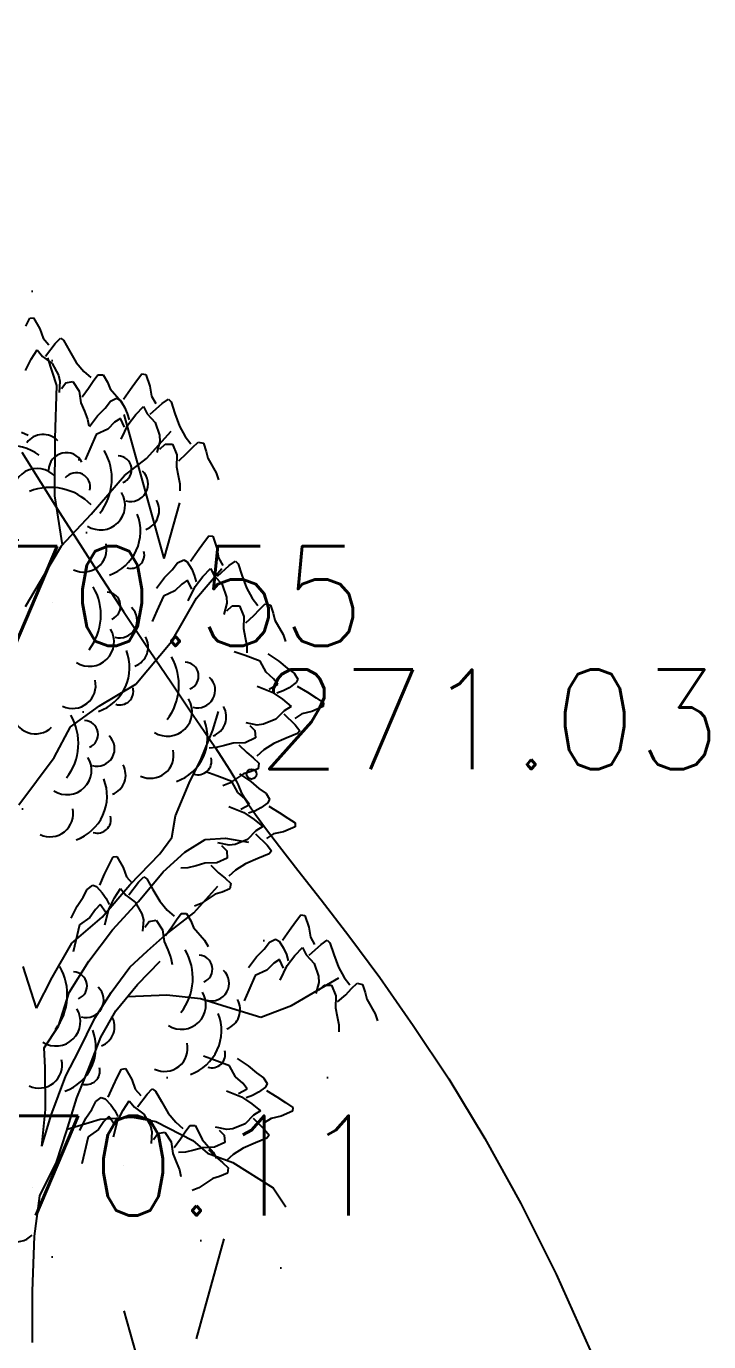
# Model space of a CAD drawing. Extents: x 524954 to 526204, y 9523489 to 9524010.
# Drawn here: x 525407.37 to 525414.22, y 9523589.64 to 9523602.85 of the extents above; entities that cross this region are included whole.
import ezdxf

# ---------------------------------------------------------------- set-up
doc = ezdxf.new("R2010")
doc.units = 0
doc.header["$PDMODE"] = 33
doc.header["$PDSIZE"] = 0.1
doc.linetypes.add('ACAD_ISO12W100', pattern=[21, 12, -3, 0, -3, 0, -3])
doc.linetypes.add('CACHE2', pattern=[4.7625, 3.175, -1.5875])
for name, color, linetype in [('Arbre', 34, 'ACAD_ISO12W100'), ('CN_01_00', 3, 'Continuous'), ('TopoAlt', 3, 'Continuous'), ('TOPOJIS', 7, 'Continuous'), ('Végétation_Plantation', 70, 'Continuous')]:
    doc.layers.add(name, color=color, linetype=linetype)
doc.styles.add('Simplex 1.0', font='Simplex.shx', dxfattribs={"width": 0.99, "height": 1})

# ---------------------------------------------------------------- blocks, each defined once
blk = doc.blocks.new('TCPOINT M')
at = {"color": 0}
blk.add_point((0, 0), dxfattribs=at)
at = {"layer": 'TopoAlt', "style": 'Simplex 1.0', "width": 0.99}
blk.add_attdef('ALT', (0.15, 0.15), '', height=1, dxfattribs=at)
blk = doc.blocks.new('v088')
at = {"linetype": 'Continuous'}
for p, q in [((-0.024, 12.318), (0.016, 12.396)), ((0.016, 12.396), (0.055, 12.4)), ((0.055, 12.4), (0.118, 12.291)), ((0.118, 12.291), (0.152, 12.195)), ((0.152, 12.195), (0.207, 12.131)), ((0.272, 12.144), (0.324, 12.197)), ((0.324, 12.197), (0.356, 12.175)), ((0.356, 12.175), (0.415, 12.069)), ((0.032, 11.984), (0.092, 12.078)), ((0.092, 12.078), (0.144, 12.013)), ((0.175, 12.015), (0.272, 12.144)), ((0.415, 12.069), (0.484, 11.953)), ((-0.025, 11.872), (0.032, 11.984)), ((0.144, 12.013), (0.24, 11.942)), ((0.29, 11.722), (0.197, 12)), ((0.24, 11.942), (0.305, 11.825)), ((0.484, 11.953), (0.56, 11.862)), ((0.305, 11.825), (0.32, 11.765)), ((0.32, 11.765), (0.311, 11.65)), ((0.378, 11.749), (0.45, 11.762)), ((0.45, 11.762), (0.511, 11.664)), ((0.56, 11.862), (0.63, 11.801)), ((0.608, 11.694), (0.653, 11.766)), ((0.653, 11.766), (0.699, 11.829)), ((0.699, 11.829), (0.754, 11.828)), ((0.754, 11.828), (0.796, 11.754)), ((1.027, 11.683), (1.089, 11.768)), ((1.089, 11.768), (1.142, 11.837)), ((1.142, 11.837), (1.181, 11.833)), ((1.181, 11.833), (1.223, 11.714)), ((0.27, 11.193), (0.29, 11.722)), ((0.334, 11.69), (0.378, 11.749)), ((0.511, 11.664), (0.53, 11.547)), ((0.542, 11.608), (0.608, 11.694)), ((0.796, 11.754), (0.824, 11.689)), ((0.824, 11.689), (0.934, 11.561)), ((0.958, 11.583), (1.027, 11.683)), ((1.223, 11.714), (1.239, 11.614)), ((0.53, 11.547), (0.565, 11.463)), ((0.696, 11.418), (0.773, 11.494)), ((0.773, 11.494), (0.827, 11.564)), ((0.827, 11.564), (0.889, 11.595)), ((0.889, 11.595), (0.923, 11.575)), ((0.923, 11.575), (0.969, 11.502)), ((0.934, 11.561), (0.97, 11.497)), ((0.969, 11.502), (0.996, 11.441)), ((1.081, 11.429), (1.158, 11.51)), ((1.158, 11.51), (1.196, 11.437)), ((1.227, 11.433), (1.346, 11.541)), ((1.239, 11.614), (1.281, 11.541)), ((1.346, 11.541), (1.408, 11.583)), ((1.408, 11.583), (1.435, 11.556)), ((1.435, 11.556), (1.473, 11.441)), ((0.565, 11.463), (0.596, 11.383)), ((0.596, 11.383), (0.609, 11.315)), ((0.615, 11.31), (0.696, 11.418)), ((0.927, 11.391), (0.869, 11.352)), ((0.969, 11.302), (0.927, 11.391)), ((0.996, 11.441), (1.016, 11.375)), ((1.004, 11.329), (1.081, 11.429)), ((1.196, 11.437), (1.277, 11.348)), ((1.473, 11.441), (1.519, 11.314)), ((-0.065, 11.254), (0.001, 11.223)), ((0.685, 11.229), (0.619, 11.083)), ((0.8, 11.283), (0.685, 11.229)), ((0.869, 11.352), (0.8, 11.283)), ((0.935, 11.183), (1.004, 11.329)), ((1.188, 10.988), (1.437, 11.261)), ((1.277, 11.348), (1.319, 11.221)), ((1.519, 11.314), (1.577, 11.21)), ((0.269, 10.614), (0.27, 11.193)), ((1.323, 11.16), (1.292, 11.048)), ((1.319, 11.221), (1.323, 11.16)), ((1.323, 11.083), (1.377, 11.133)), ((1.377, 11.133), (1.45, 11.133)), ((1.45, 11.133), (1.492, 11.025)), ((1.577, 11.21), (1.635, 11.137)), ((1.592, 11.037), (1.65, 11.098)), ((1.65, 11.098), (1.708, 11.152)), ((1.708, 11.152), (1.762, 11.141)), ((1.762, 11.141), (1.789, 11.06)), ((0.619, 11.083), (0.573, 10.975)), ((0.968, 10.816), (1.188, 10.988)), ((1.492, 11.025), (1.489, 10.906)), ((1.512, 10.964), (1.592, 11.037)), ((1.789, 11.06), (1.804, 10.991)), ((1.804, 10.991), (1.889, 10.844)), ((1.489, 10.906), (1.508, 10.818)), ((1.889, 10.844), (1.912, 10.775)), ((0.634, 10.429), (0.968, 10.816)), ((1.508, 10.818), (1.523, 10.733)), ((1.523, 10.733), (1.523, 10.664)), ((0.345, 10.122), (0.269, 10.614)), ((0.336, 10.112), (0.634, 10.429)), ((1.762, 10.142), (1.816, 10.212)), ((1.816, 10.212), (1.854, 10.208)), ((1.854, 10.208), (1.896, 10.089)), ((0.168, 9.829), (0.336, 10.112)), ((1.631, 9.958), (1.7, 10.058)), ((1.7, 10.058), (1.762, 10.142)), ((1.896, 10.089), (1.912, 9.989)), ((1.446, 9.869), (1.5, 9.939)), ((1.5, 9.939), (1.562, 9.969)), ((1.562, 9.969), (1.596, 9.95)), ((1.596, 9.95), (1.643, 9.877)), ((1.9, 9.808), (2.019, 9.915)), ((1.912, 9.989), (1.954, 9.915)), ((2.019, 9.915), (2.081, 9.958)), ((2.081, 9.958), (2.108, 9.931)), ((2.108, 9.931), (2.146, 9.815)), ((-0.025, 9.501), (0.168, 9.829)), ((1.289, 9.685), (1.369, 9.792)), ((1.369, 9.792), (1.446, 9.869)), ((1.643, 9.877), (1.669, 9.815)), ((1.669, 9.815), (1.689, 9.75)), ((1.677, 9.704), (1.754, 9.804)), ((1.69, 9.587), (1.945, 9.885)), ((1.754, 9.804), (1.831, 9.885)), ((1.831, 9.885), (1.869, 9.812)), ((1.869, 9.812), (1.95, 9.723)), ((2.146, 9.815), (2.193, 9.689)), ((1.473, 9.658), (1.358, 9.604)), ((1.542, 9.727), (1.473, 9.658)), ((1.6, 9.765), (1.542, 9.727)), ((1.643, 9.677), (1.6, 9.765)), ((1.608, 9.558), (1.677, 9.704)), ((1.95, 9.723), (1.993, 9.596)), ((2.193, 9.689), (2.25, 9.585)), ((1.358, 9.604), (1.292, 9.458)), ((1.444, 9.153), (1.69, 9.587)), ((1.996, 9.535), (1.966, 9.423)), ((1.993, 9.596), (1.996, 9.535)), ((2.25, 9.585), (2.308, 9.512)), ((2.323, 9.473), (2.381, 9.527)), ((2.381, 9.527), (2.435, 9.515)), ((2.435, 9.515), (2.462, 9.435)), ((1.292, 9.458), (1.246, 9.35)), ((1.996, 9.458), (2.05, 9.508)), ((2.05, 9.508), (2.123, 9.508)), ((2.123, 9.508), (2.166, 9.4)), ((2.166, 9.4), (2.162, 9.281)), ((2.185, 9.338), (2.266, 9.412)), ((2.266, 9.412), (2.323, 9.473)), ((2.462, 9.435), (2.477, 9.365)), ((2.162, 9.281), (2.181, 9.192)), ((2.477, 9.365), (2.562, 9.219)), ((1.08, 8.722), (1.444, 9.153)), ((2.181, 9.192), (2.196, 9.108)), ((2.562, 9.219), (2.585, 9.15)), ((2.18, 9.009), (2.07, 9.048)), ((2.33, 8.953), (2.18, 9.009)), ((2.196, 9.108), (2.196, 9.038)), ((2.406, 9.027), (2.519, 8.953)), ((2.391, 8.841), (2.33, 8.953)), ((2.519, 8.953), (2.601, 8.881)), ((2.601, 8.881), (2.673, 8.832)), ((0.718, 8.503), (1.08, 8.722)), ((2.465, 8.776), (2.391, 8.841)), ((2.421, 8.673), (2.507, 8.721)), ((2.507, 8.721), (2.465, 8.776)), ((2.691, 8.737), (2.621, 8.686)), ((2.673, 8.832), (2.708, 8.773)), ((2.708, 8.773), (2.691, 8.737)), ((2.3, 8.701), (2.45, 8.641)), ((2.45, 8.641), (2.555, 8.57)), ((2.561, 8.655), (2.497, 8.632)), ((2.621, 8.686), (2.561, 8.655)), ((2.701, 8.703), (2.805, 8.64)), ((2.805, 8.64), (2.893, 8.584)), ((0.424, 8.292), (0.718, 8.503)), ((2.57, 8.455), (2.487, 8.369)), ((2.555, 8.57), (2.64, 8.498)), ((2.64, 8.498), (2.57, 8.455)), ((2.964, 8.496), (2.848, 8.446)), ((2.893, 8.584), (2.966, 8.534)), ((2.966, 8.534), (2.964, 8.496)), ((1.855, 8.26), (1.913, 8.447)), ((2.301, 8.311), (2.188, 8.335)), ((2.487, 8.369), (2.362, 8.319)), ((2.568, 8.425), (2.683, 8.312)), ((2.749, 8.424), (2.679, 8.378)), ((2.848, 8.446), (2.749, 8.424)), ((0.262, 7.984), (0.424, 8.292)), ((1.736, 7.971), (1.855, 8.26)), ((2.225, 8.306), (2.278, 8.256)), ((2.278, 8.256), (2.282, 8.183)), ((2.362, 8.319), (2.301, 8.311)), ((2.704, 8.225), (2.591, 8.179)), ((2.683, 8.312), (2.729, 8.254)), ((2.729, 8.254), (2.704, 8.225)), ((1.888, 8.085), (1.819, 8.08)), ((1.971, 8.105), (1.888, 8.085)), ((2.058, 8.13), (1.971, 8.105)), ((2.178, 8.134), (2.058, 8.13)), ((2.117, 8.111), (2.195, 8.035)), ((2.282, 8.183), (2.178, 8.134)), ((2.367, 8.061), (2.298, 7.999)), ((2.467, 8.125), (2.367, 8.061)), ((2.591, 8.179), (2.467, 8.125)), ((-0.093, 7.509), (0.262, 7.984)), ((1.617, 7.726), (1.736, 7.971)), ((2.195, 8.035), (2.261, 7.981)), ((2.261, 7.981), (2.318, 7.927)), ((2.318, 7.927), (2.31, 7.872)), ((1.896, 7.802), (1.786, 7.841)), ((2.046, 7.746), (1.896, 7.802)), ((2.163, 7.821), (2.022, 7.727)), ((2.123, 7.82), (2.235, 7.746)), ((2.231, 7.841), (2.163, 7.821)), ((2.31, 7.872), (2.231, 7.841)), ((1.481, 7.4), (1.617, 7.726)), ((2.022, 7.727), (1.955, 7.7)), ((2.107, 7.634), (2.046, 7.746)), ((2.235, 7.746), (2.317, 7.675)), ((2.317, 7.675), (2.389, 7.625)), ((2.181, 7.57), (2.107, 7.634)), ((2.223, 7.514), (2.181, 7.57)), ((2.407, 7.53), (2.337, 7.479)), ((2.389, 7.625), (2.424, 7.566)), ((2.424, 7.566), (2.407, 7.53)), ((1.442, 7.181), (1.481, 7.4)), ((2.016, 7.494), (2.166, 7.434)), ((2.137, 7.467), (2.223, 7.514)), ((2.166, 7.434), (2.271, 7.363)), ((2.277, 7.448), (2.213, 7.425)), ((2.337, 7.479), (2.277, 7.448)), ((2.417, 7.496), (2.521, 7.433)), ((2.521, 7.433), (2.609, 7.377)), ((2.271, 7.363), (2.357, 7.292)), ((2.357, 7.292), (2.286, 7.249)), ((2.68, 7.289), (2.564, 7.239)), ((2.609, 7.377), (2.682, 7.328)), ((2.682, 7.328), (2.68, 7.289)), ((1.321, 7.017), (1.442, 7.181)), ((1.575, 7.035), (1.778, 7.163)), ((1.778, 7.163), (1.983, 7.174)), ((1.983, 7.174), (2.214, 7.135)), ((2.203, 7.162), (2.079, 7.112)), ((2.286, 7.249), (2.203, 7.162)), ((2.284, 7.218), (2.399, 7.105)), ((2.465, 7.218), (2.395, 7.171)), ((2.564, 7.239), (2.465, 7.218)), ((1.023, 6.706), (1.321, 7.017)), ((1.356, 6.837), (1.575, 7.035)), ((2.018, 7.104), (1.904, 7.128)), ((1.941, 7.1), (1.994, 7.049)), ((1.994, 7.049), (1.999, 6.976)), ((2.079, 7.112), (2.018, 7.104)), ((2.42, 7.018), (2.307, 6.972)), ((2.399, 7.105), (2.445, 7.047)), ((2.445, 7.047), (2.42, 7.018)), ((0.768, 6.815), (0.813, 6.909)), ((0.813, 6.909), (0.853, 6.987)), ((0.853, 6.987), (0.891, 6.991)), ((0.891, 6.991), (0.955, 6.881)), ((0.955, 6.881), (0.989, 6.786)), ((1.604, 6.878), (1.535, 6.874)), ((1.688, 6.899), (1.604, 6.878)), ((1.775, 6.923), (1.688, 6.899)), ((1.894, 6.927), (1.775, 6.923)), ((1.834, 6.904), (1.912, 6.828)), ((1.999, 6.976), (1.894, 6.927)), ((2.184, 6.918), (2.084, 6.854)), ((2.307, 6.972), (2.184, 6.918)), ((0.719, 6.703), (0.768, 6.815)), ((0.989, 6.786), (1.044, 6.722)), ((1.107, 6.54), (1.356, 6.837)), ((1.108, 6.734), (1.161, 6.787)), ((1.161, 6.787), (1.192, 6.766)), ((1.192, 6.766), (1.252, 6.66)), ((1.912, 6.828), (1.977, 6.774)), ((1.977, 6.774), (2.034, 6.72)), ((2.084, 6.854), (2.014, 6.792)), ((0.554, 6.582), (0.594, 6.66)), ((0.594, 6.66), (0.649, 6.702)), ((0.649, 6.702), (0.686, 6.689)), ((0.686, 6.689), (0.745, 6.626)), ((0.743, 6.383), (1.023, 6.706)), ((0.745, 6.626), (0.783, 6.571)), ((0.868, 6.575), (0.929, 6.669)), ((0.929, 6.669), (0.98, 6.604)), ((1.011, 6.606), (1.108, 6.734)), ((1.252, 6.66), (1.321, 6.544)), ((1.663, 6.427), (1.906, 6.693)), ((1.879, 6.614), (1.738, 6.52)), ((1.947, 6.634), (1.879, 6.614)), ((2.026, 6.666), (1.947, 6.634)), ((2.034, 6.72), (2.026, 6.666)), ((0.433, 6.371), (0.493, 6.492)), ((0.493, 6.492), (0.554, 6.582)), ((0.724, 6.509), (0.675, 6.46)), ((0.782, 6.43), (0.724, 6.509)), ((0.783, 6.571), (0.814, 6.51)), ((0.811, 6.463), (0.868, 6.575)), ((0.846, 6.255), (1.107, 6.54)), ((0.98, 6.604), (1.076, 6.532)), ((1.076, 6.532), (1.141, 6.416)), ((1.321, 6.544), (1.397, 6.452)), ((1.738, 6.52), (1.671, 6.493)), ((0.438, 6.122), (0.743, 6.383)), ((0.62, 6.379), (0.516, 6.305)), ((0.675, 6.46), (0.62, 6.379)), ((0.771, 6.306), (0.811, 6.463)), ((1.141, 6.416), (1.157, 6.356)), ((1.157, 6.356), (1.147, 6.241)), ((1.215, 6.339), (1.286, 6.353)), ((1.286, 6.353), (1.348, 6.255)), ((1.381, 6.204), (1.663, 6.427)), ((1.397, 6.452), (1.467, 6.391)), ((1.444, 6.285), (1.489, 6.356)), ((1.489, 6.356), (1.536, 6.42)), ((1.536, 6.42), (1.591, 6.419)), ((1.591, 6.419), (1.633, 6.344)), ((1.633, 6.344), (1.661, 6.279)), ((2.685, 6.334), (2.739, 6.404)), ((2.739, 6.404), (2.777, 6.4)), ((2.777, 6.4), (2.82, 6.28)), ((0.516, 6.305), (0.479, 6.149)), ((0.61, 5.939), (0.846, 6.255)), ((1.171, 6.28), (1.215, 6.339)), ((1.348, 6.255), (1.367, 6.137)), ((1.378, 6.198), (1.444, 6.285)), ((1.661, 6.279), (1.771, 6.151)), ((2.554, 6.15), (2.623, 6.25)), ((2.623, 6.25), (2.685, 6.334)), ((2.82, 6.28), (2.835, 6.18)), ((0.24, 5.776), (0.438, 6.122)), ((0.479, 6.149), (0.454, 6.035)), ((1.198, 6.044), (1.381, 6.204)), ((1.367, 6.137), (1.402, 6.054)), ((1.771, 6.151), (1.807, 6.088)), ((2.37, 6.061), (2.423, 6.13)), ((2.423, 6.13), (2.485, 6.161)), ((2.485, 6.161), (2.52, 6.142)), ((2.52, 6.142), (2.566, 6.069)), ((2.677, 5.996), (2.754, 6.077)), ((2.754, 6.077), (2.793, 6.004)), ((2.823, 6), (2.943, 6.107)), ((2.835, 6.18), (2.877, 6.107)), ((2.943, 6.107), (3.004, 6.15)), ((3.004, 6.15), (3.031, 6.123)), ((3.031, 6.123), (3.07, 6.007)), ((1.021, 5.879), (1.198, 6.044)), ((1.402, 6.054), (1.433, 5.974)), ((1.433, 5.974), (1.446, 5.906)), ((2.212, 5.877), (2.293, 5.984)), ((2.293, 5.984), (2.37, 6.061)), ((2.523, 5.957), (2.466, 5.919)), ((2.566, 5.869), (2.523, 5.957)), ((2.566, 6.069), (2.593, 6.007)), ((2.593, 6.007), (2.612, 5.942)), ((2.6, 5.896), (2.677, 5.996)), ((2.793, 6.004), (2.873, 5.915)), ((3.07, 6.007), (3.116, 5.88)), ((0.085, 5.468), (-0.049, 5.888)), ((0.411, 5.624), (0.61, 5.939)), ((0.834, 5.626), (1.021, 5.879)), ((1.1, 5.706), (1.325, 5.941)), ((2.396, 5.85), (2.281, 5.796)), ((2.466, 5.919), (2.396, 5.85)), ((2.531, 5.75), (2.6, 5.896)), ((2.873, 5.915), (2.916, 5.788)), ((3.116, 5.88), (3.173, 5.777)), ((0.085, 5.468), (0.24, 5.776)), ((0.881, 5.441), (1.1, 5.706)), ((2.281, 5.796), (2.216, 5.65)), ((2.646, 5.496), (3.119, 5.774)), ((2.92, 5.727), (2.889, 5.615)), ((2.916, 5.788), (2.92, 5.727)), ((2.92, 5.65), (2.973, 5.7)), ((2.973, 5.7), (3.047, 5.7)), ((3.047, 5.7), (3.089, 5.592)), ((3.173, 5.777), (3.231, 5.703)), ((3.247, 5.665), (3.304, 5.719)), ((3.304, 5.719), (3.358, 5.707)), ((3.358, 5.707), (3.385, 5.627)), ((0.306, 5.286), (0.411, 5.624)), ((0.671, 5.368), (0.834, 5.626)), ((1.001, 5.586), (1.394, 5.601)), ((1.394, 5.601), (1.731, 5.564)), ((1.731, 5.564), (2, 5.483)), ((2.216, 5.65), (2.169, 5.542)), ((3.089, 5.592), (3.085, 5.473)), ((3.108, 5.53), (3.189, 5.603)), ((3.189, 5.603), (3.247, 5.665)), ((3.385, 5.627), (3.4, 5.557)), ((3.4, 5.557), (3.485, 5.411)), ((0.731, 5.176), (0.881, 5.441)), ((2, 5.483), (2.338, 5.378)), ((2.338, 5.378), (2.646, 5.496)), ((3.085, 5.473), (3.104, 5.384)), ((0.161, 5.071), (0.306, 5.286)), ((0.51, 5.041), (0.671, 5.368)), ((3.104, 5.384), (3.12, 5.3)), ((3.12, 5.3), (3.12, 5.23)), ((3.485, 5.411), (3.508, 5.342)), ((0.619, 4.888), (0.731, 5.176)), ((0.172, 4.872), (0.161, 5.071)), ((0.379, 4.79), (0.51, 5.041)), ((0.489, 4.568), (0.619, 4.888)), ((1.872, 4.946), (1.762, 4.985)), ((2.022, 4.89), (1.872, 4.946)), ((2.083, 4.778), (2.022, 4.89)), ((2.099, 4.964), (2.211, 4.89)), ((2.211, 4.89), (2.293, 4.818)), ((0.174, 4.45), (0.172, 4.872)), ((0.231, 4.395), (0.379, 4.79)), ((0.855, 4.685), (0.899, 4.779)), ((0.899, 4.779), (0.939, 4.857)), ((0.939, 4.857), (0.978, 4.861)), ((0.978, 4.861), (1.042, 4.751)), ((2.157, 4.714), (2.083, 4.778)), ((2.293, 4.818), (2.365, 4.769)), ((2.365, 4.769), (2.4, 4.71)), ((0.805, 4.573), (0.855, 4.685)), ((1.042, 4.751), (1.075, 4.656)), ((1.075, 4.656), (1.131, 4.592)), ((1.195, 4.604), (1.247, 4.657)), ((1.247, 4.657), (1.279, 4.636)), ((1.279, 4.636), (1.338, 4.53)), ((1.992, 4.638), (2.142, 4.578)), ((2.113, 4.611), (2.199, 4.658)), ((2.199, 4.658), (2.157, 4.714)), ((2.383, 4.674), (2.313, 4.623)), ((2.4, 4.71), (2.383, 4.674)), ((2.393, 4.64), (2.497, 4.577)), ((0.384, 4.23), (0.489, 4.568)), ((0.64, 4.452), (0.68, 4.53)), ((0.68, 4.53), (0.735, 4.572)), ((0.735, 4.572), (0.773, 4.559)), ((0.773, 4.559), (0.832, 4.496)), ((0.832, 4.496), (0.87, 4.441)), ((0.955, 4.445), (1.015, 4.539)), ((1.015, 4.539), (1.067, 4.474)), ((1.098, 4.476), (1.195, 4.604)), ((1.338, 4.53), (1.407, 4.414)), ((2.142, 4.578), (2.247, 4.507)), ((2.253, 4.592), (2.189, 4.569)), ((2.247, 4.507), (2.332, 4.436)), ((2.313, 4.623), (2.253, 4.592)), ((2.497, 4.577), (2.585, 4.521)), ((2.585, 4.521), (2.658, 4.472)), ((0.138, 4.082), (0.174, 4.45)), ((0.138, 4.082), (0.231, 4.395)), ((0.52, 4.241), (0.579, 4.362)), ((0.579, 4.362), (0.64, 4.452)), ((0.724, 4.355), (1.047, 4.375)), ((0.811, 4.379), (0.761, 4.33)), ((0.869, 4.3), (0.811, 4.379)), ((0.87, 4.441), (0.901, 4.38)), ((0.898, 4.333), (0.955, 4.445)), ((1.047, 4.375), (1.284, 4.33)), ((1.067, 4.474), (1.163, 4.402)), ((1.163, 4.402), (1.228, 4.286)), ((1.407, 4.414), (1.483, 4.322)), ((2.262, 4.393), (2.179, 4.306)), ((2.26, 4.362), (2.375, 4.249)), ((2.332, 4.436), (2.262, 4.393)), ((2.441, 4.361), (2.371, 4.315)), ((2.54, 4.383), (2.441, 4.361)), ((2.656, 4.433), (2.54, 4.383)), ((2.658, 4.472), (2.656, 4.433)), ((0.285, 3.923), (0.384, 4.23)), ((0.391, 4.253), (0.724, 4.355)), ((0.706, 4.249), (0.603, 4.175)), ((0.761, 4.33), (0.706, 4.249)), ((0.857, 4.176), (0.898, 4.333)), ((1.228, 4.286), (1.243, 4.226)), ((1.284, 4.33), (1.655, 4.138)), ((1.483, 4.322), (1.554, 4.261)), ((1.576, 4.226), (1.623, 4.29)), ((1.623, 4.29), (1.678, 4.289)), ((1.678, 4.289), (1.719, 4.214)), ((1.994, 4.248), (1.88, 4.272)), ((1.917, 4.244), (1.97, 4.193)), ((2.055, 4.256), (1.994, 4.248)), ((2.179, 4.306), (2.055, 4.256)), ((2.375, 4.249), (2.421, 4.191)), ((0.603, 4.175), (0.566, 4.019)), ((1.243, 4.226), (1.234, 4.11)), ((1.258, 4.15), (1.301, 4.209)), ((1.301, 4.209), (1.373, 4.223)), ((1.373, 4.223), (1.435, 4.125)), ((1.435, 4.125), (1.453, 4.007)), ((1.465, 4.068), (1.531, 4.155)), ((1.531, 4.155), (1.576, 4.226)), ((1.655, 4.138), (1.8, 4.011)), ((1.719, 4.214), (1.747, 4.149)), ((1.747, 4.149), (1.858, 4.021)), ((1.975, 4.12), (1.87, 4.071)), ((1.97, 4.193), (1.975, 4.12)), ((2.283, 4.116), (2.16, 4.062)), ((2.396, 4.162), (2.283, 4.116)), ((2.421, 4.191), (2.396, 4.162)), ((0.566, 4.019), (0.541, 3.904)), ((1.453, 4.007), (1.488, 3.924)), ((1.58, 4.022), (1.511, 4.017)), ((1.664, 4.043), (1.58, 4.022)), ((1.751, 4.067), (1.664, 4.043)), ((1.87, 4.071), (1.751, 4.067)), ((1.8, 4.011), (2.057, 3.917)), ((1.81, 4.048), (1.888, 3.972)), ((1.858, 4.021), (1.893, 3.958)), ((1.888, 3.972), (1.953, 3.918)), ((2.059, 3.998), (1.99, 3.936)), ((2.16, 4.062), (2.059, 3.998)), ((0.118, 3.584), (0.285, 3.923)), ((1.488, 3.924), (1.519, 3.844)), ((1.519, 3.844), (1.532, 3.776)), ((1.953, 3.918), (2.01, 3.864)), ((2.01, 3.864), (2.002, 3.81)), ((2.057, 3.917), (2.461, 3.664)), ((1.855, 3.758), (1.714, 3.664)), ((1.923, 3.778), (1.855, 3.758)), ((2.002, 3.81), (1.923, 3.778)), ((0.064, 3.179), (0.118, 3.584)), ((1.714, 3.664), (1.647, 3.637)), ((2.461, 3.664), (2.589, 3.474)), ((0.045, 2.625), (0.064, 3.179)), ((0.043, 2.109), (0.045, 2.625))]:
    blk.add_line(p, q, dxfattribs=at)
for centre, major_axis, start_param, end_param in [((0.15, 11.024), (0.145, 0.145), 6.263619, 7.998733), ((-0.176, 10.651), (0.33, 0.33), 0.12682, 1.733702), ((0.383, 10.87), (-0.125, 0.125), 4.396235, 7.060094), ((0.275, 10.786), (0.4, 0.4), 4.836335, 6.022049), ((0.899, 10.876), (0.099, 0.099), 4.31771, 7.031286), ((0.091, 10.641), (0.174, 0.174), 6.236163, 8.918901), ((0.483, 10.705), (-0.099, 0.099), 3.680741, 6.394318), ((1.029, 10.733), (-0.125, 0.125), 2.081137, 4.744996), ((0.223, 10.132), (-0.4, 0.4), 4.689978, 5.875693), ((0.728, 10.517), (-0.174, 0.174), 1.793126, 4.475865), ((1.111, 10.467), (-0.145, 0.145), 2.713295, 4.448408), ((0.662, 10.258), (-0.33, 0.33), 2.69514, 4.302022), ((0.557, 10.08), (0.164, 0.164), 3.478918, 5.717341), ((1.031, 10.021), (0.0964, 0.0964), 3.62262, 5.745019), ((0.165, 9.415), (0.4, 0.4), 4.836335, 6.022049), ((0.788, 9.505), (-0.099, 0.099), 2.746913, 5.46049), ((0.918, 9.363), (0.125, 0.125), 3.651933, 6.315792), ((0.617, 9.147), (-0.174, 0.174), 1.793126, 4.475865), ((1.001, 9.096), (-0.145, 0.145), 2.713295, 4.448408), ((0.552, 8.888), (-0.33, 0.33), 2.69514, 4.302022), ((0.949, 8.713), (-0.4, 0.4), 3.265538, 4.451253), ((1.572, 8.803), (0.099, 0.099), 4.31771, 7.031286), ((0.447, 8.71), (-0.164, 0.164), 1.908121, 4.146545), ((1.702, 8.661), (0.125, 0.125), 3.651933, 6.315792), ((0.921, 8.65), (0.0964, 0.0964), 3.62262, 5.745019), ((1.401, 8.445), (0.174, 0.174), 3.363922, 6.046661), ((1.785, 8.394), (-0.145, 0.145), 2.713295, 4.448408), ((0.074, 8.455), (0.164, 0.164), 2.463212, 4.701636), ((-0.061, 8.127), (-0.4, 0.4), 3.265538, 4.451253), ((0.562, 8.217), (0.099, 0.099), 4.31771, 7.031286), ((1.336, 8.186), (-0.33, 0.33), 2.69514, 4.302022), ((0.692, 8.074), (-0.125, 0.125), 2.081137, 4.744996), ((1.23, 8.008), (0.164, 0.164), 3.478918, 5.717341), ((0.391, 7.858), (0.174, 0.174), 3.363922, 6.046661), ((1.705, 7.948), (-0.0964, 0.0964), 2.051824, 4.174223), ((0.775, 7.808), (-0.145, 0.145), 2.713295, 4.448408), ((0.326, 7.599), (0.33, 0.33), 4.265936, 5.872819), ((0.221, 7.421), (0.164, 0.164), 3.478918, 5.717341), ((0.695, 7.362), (-0.0964, 0.0964), 2.051824, 4.174223), ((1.088, 5.771), (-0.4, 0.4), 3.265538, 4.451253), ((1.711, 5.861), (0.099, 0.099), 4.31771, 7.031286), ((-0.172, 5.602), (0.4, 0.4), 4.836335, 6.022049), ((0.452, 5.692), (0.099, 0.099), 4.31771, 7.031286), ((1.841, 5.718), (-0.125, 0.125), 2.081137, 4.744996), ((0.582, 5.55), (0.125, 0.125), 3.651933, 6.315792), ((1.54, 5.502), (0.174, 0.174), 3.363922, 6.046661), ((1.924, 5.452), (-0.145, 0.145), 2.713295, 4.448408), ((0.28, 5.334), (0.174, 0.174), 3.363922, 6.046661), ((0.664, 5.283), (-0.145, 0.145), 2.713295, 4.448408), ((1.475, 5.243), (0.33, 0.33), 4.265936, 5.872819), ((0.215, 5.075), (-0.33, 0.33), 2.69514, 4.302022), ((1.37, 5.065), (-0.164, 0.164), 1.908121, 4.146545), ((1.844, 5.006), (-0.0964, 0.0964), 2.051824, 4.174223), ((0.11, 4.897), (-0.164, 0.164), 1.908121, 4.146545), ((0.584, 4.837), (0.0964, 0.0964), 3.62262, 5.745019), ((-0.123, 3.354), (0.164, 0.164), 2.463212, 4.701636)]:
    blk.add_ellipse(centre, major_axis=major_axis, ratio=1, start_param=start_param, end_param=end_param, dxfattribs=at)

msp = doc.modelspace()

# ---------------------------------------------------------------- hatches: boundary and pattern name
at = {"layer": 'Végétation_Plantation', "linetype": 'CACHE2', "ltscale": 0.5}
h = msp.add_hatch(dxfattribs=at)
h.set_pattern_fill('BROUSS', color=256, scale=1.5, style=0)
h.set_pattern_definition([(74.475889, (0, 0), (-3.750000001, 13.500000005), [2.25, -11.761156275]), (74.475889, (3.75, 4.5), (-3.750000001, 13.500000005), [2.25, -11.761156275]), (74.475889, (7.5, 9), (-3.750000001, 13.500000005), [2.25, -11.761156275]), (105.524111, (0, 0), (-7.500000003, 4e-10), [1.5, -12.511156275]), (105.524111, (3.75, 4.5), (-7.500000003, 4e-10), [1.5, -12.511156275]), (105.524111, (7.5, 9), (-7.500000003, 4e-10), [1.5, -12.511156275]), (0, (0.453, 0.484), (3.75, 4.5), [0, -7.5]), (0, (1.468, 1.072), (3.75, 4.5), [0, -7.5]), (0, (1.1713, 1.8804), (3.75, 4.5), [0, -7.5]), (0, (2.327, 1.9907), (3.75, 4.5), [0, -7.5]), (0, (1.64, 3.7912), (3.75, 4.5), [0, -7.5]), (0, (0.3684, 2.1545), (3.75, 4.5), [0, -7.5]), (0, (0.281, 2.4684), (3.75, 4.5), [0, -7.5]), (0, (0.0314, 3.7912), (3.75, 4.5), [0, -7.5]), (0, (-0.7807, 0.2634), (3.75, 4.5), [0, -7.5]), (0, (-0.8588, 0.9984), (3.75, 4.5), [0, -7.5]), (0, (-1.468, 0.19), (3.75, 4.5), [0, -7.5]), (0, (-1.624, 1.2924), (3.75, 4.5), [0, -7.5]), (0, (-1.1242, 1.9905), (3.75, 4.5), [0, -7.5]), (0, (-1.3274, 2.6888), (3.75, 4.5), [0, -7.5]), (0, (-1.9207, 3.5707), (3.75, 4.5), [0, -7.5]), (0, (-0.406, 2.9085), (3.75, 4.5), [0, -7.5]), (0, (-2.53, 2.064), (3.75, 4.5), [0, -7.5]), (0, (-2.7485, 0.6675), (3.75, 4.5), [0, -7.5]), (0, (-1.1235, -0.4347), (3.75, 4.5), [0, -7.5]), (0, (-0.156, -0.7287), (3.75, 4.5), [0, -7.5]), (0, (-0.812, -1.537), (3.75, 4.5), [0, -7.5]), (0, (1.5774, -1.4635), (3.75, 4.5), [0, -7.5]), (0, (0.5466, -0.3245), (3.75, 4.5), [0, -7.5]), (0, (1.468, -0.104), (3.75, 4.5), [0, -7.5])])
h.paths.add_polyline_path([(525377.673, 9523660.945), (525407.866, 9523647.437), (525404.193, 9523635.327), (525403.476, 9523627.007), (525405.987, 9523619.737), (525406.747, 9523612.886), (525407.177, 9523604.448), (525411.057, 9523590.152), (525390.646, 9523585.184), (525385.798, 9523596.139), (525380.179, 9523608.044), (525379.541, 9523623.33), (525380.945, 9523632.682), (525378.138, 9523643.509), (525376.097, 9523653.982)])

# ---------------------------------------------------------------- linework, layer by layer
at = {"layer": 'CN_01_00', "elevation": 271, "flags": 128}
msp.add_lwpolyline([(525407.325, 9523598.576), (525407.707, 9523597.966), (525408.047, 9523597.434), (525408.347, 9523596.975), (525408.607, 9523596.585), (525408.828, 9523596.258), (525409.01, 9523595.989), (525409.156, 9523595.774), (525409.269, 9523595.605), (525409.353, 9523595.476), (525409.414, 9523595.381), (525409.455, 9523595.314), (525409.481, 9523595.267), (525409.497, 9523595.234), (525409.507, 9523595.208), (525409.516, 9523595.183), (525409.53, 9523595.152), (525409.556, 9523595.106), (525409.6, 9523595.037), (525409.67, 9523594.937), (525409.771, 9523594.8), (525409.911, 9523594.616), (525410.096, 9523594.378), (525410.33, 9523594.079), (525410.607, 9523593.719), (525410.919, 9523593.299), (525411.256, 9523592.819), (525411.611, 9523592.281), (525411.974, 9523591.684), (525412.337, 9523591.03), (525412.691, 9523590.32), (525413.032, 9523589.556)], dxfattribs=at)

# ---------------------------------------------------------------- block references
at = {"layer": 'Arbre'}
msp.add_blockref('v088', (525407.388, 9523587.524), dxfattribs=at)
at = {"layer": 'TOPOJIS'}
ref = msp.add_blockref('TCPOINT M', (525406.06, 9523596.58, 270.55), dxfattribs=at)
ref.add_attrib('ALT', '270.55', (525406.11, 9523596.63, 270.55), dxfattribs={"layer": 'TopoAlt', "height": 1, "style": 'Simplex 1.0', "width": 0.99})
ref = msp.add_blockref('TCPOINT M', (525409.632, 9523595.343, 271.03), dxfattribs=at)
ref.add_attrib('ALT', '271.03', (525409.682, 9523595.393, 271.03), dxfattribs={"layer": 'TopoAlt', "height": 1, "style": 'Simplex 1.0', "width": 0.99})
ref = msp.add_blockref('TCPOINT M', (525406.271, 9523590.861, 270.11), dxfattribs=at)
ref.add_attrib('ALT', '270.11', (525406.321, 9523590.911, 270.11), dxfattribs={"layer": 'TopoAlt', "height": 1, "style": 'Simplex 1.0', "width": 0.99})

doc.saveas('drawing.dxf')
